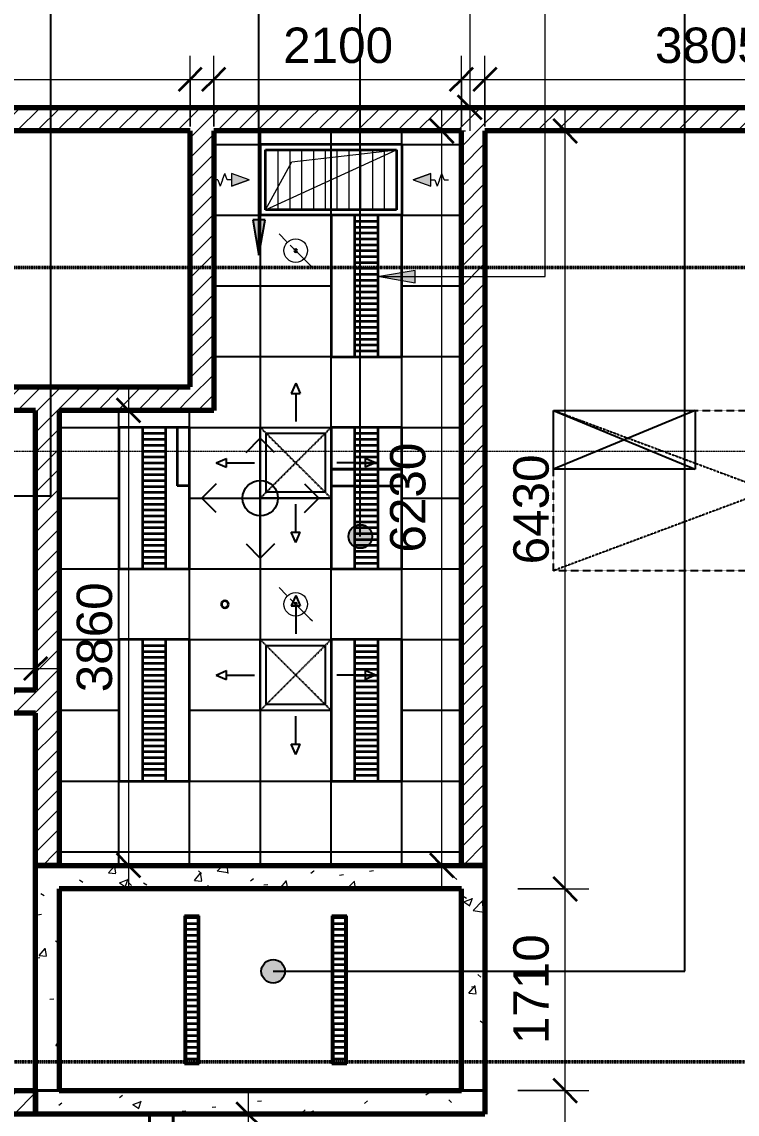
# Model space of a CAD drawing. Header units: millimetres. Extents: x -726048 to -647426, y -20687 to 18995.
# Drawn here: x -696919 to -690854, y -2041 to 7224 of the extents above; entities that cross this region are included whole.
import ezdxf

# ---------------------------------------------------------------- set-up
doc = ezdxf.new("R2010")
doc.units = ezdxf.units.MM
for name, pattern in [('DPA_Grid _ Level 100', [10, 5.5, -1.6, 1.3, -1.6]), ('DPA_Overhead 100', [2.75, 1.75, -1]), ('Hidden', [7.2, 4.7, -2.5]), ('IMPORT-HR', [371.1242, 91.1334, -1.46606, 0, -42.10612, 236.41862, 0])]:
    doc.linetypes.add(name, pattern=pattern)
for name, color, linetype, lineweight in [('_ _ A-DETL-OPENING', 1, 'Continuous', 25), ('A-ANNO-DIMS', 1, 'Continuous', 9), ('A-ANNO-DIMS-100', 1, 'Continuous', 9), ('A-ANNO-NOTE', 3, 'Continuous', 25), ('A-CLNG', 2, 'Continuous', 9), ('A-CLNG-PATT', 2, 'Continuous', 9), ('A-DETL-GENF', 2, 'Continuous', 35), ('A-FLOR-E', 2, 'Continuous', 35), ('A-FLOR-OVHD', 2, 'DPA_Overhead 100', 25), ('A-ROOM-IDEN', 3, 'Continuous', 25), ('A-WALL', 5, 'Continuous', 35), ('A-WALL-PATT', 1, 'Continuous', 35), ('E-FIRE', 2, 'Continuous', 35), ('E-LITE-EQPM', 2, 'Continuous', 35), ('F-SPRN', 2, 'Continuous', 35), ('G-ANNO-SECL', 3, 'Continuous', 9), ('G-ANNO-TEXT', 3, 'Continuous', 9), ('G-IMPT', 8, 'Continuous', 35), ('M-HVAC-CDFF', 2, 'Continuous', 35), ('S-GRID', 251, 'Continuous', 9), ('WALL-E', 2, 'Continuous', 35)]:
    doc.layers.add(name, color=color, linetype=linetype, lineweight=lineweight)
doc.styles.add('Arial_2', font='arial.ttf', dxfattribs={"height": 300})
doc.dimstyles.new('DPA-DIM-3_0_T-T', dxfattribs={"dimscale": 304.8, "dimtxt": 306.07782, "dimasz": 0.656168, "dimexe": 0.656168, "dimexo": 0.0625, "dimgap": 0.164042, "dimtad": 1, "dimdec": 0, "dimzin": 0, "dimdsep": 46, "dimtxsty": 'Arial_2', "dimblk1": 'OBLIQUE', "dimblk2": 'OBLIQUE', "dimsah": 1, "dimcen": 0.09, "dimdle": 0.656168, "dimadec": 8, "dimazin": 0, "dimtfac": 1, "dimtdec": 4, "dimtix": 1, "dimtmove": 0, "dimatfit": 3, "dimfxl": 1.312336, "dimfxlon": 1, "dimtvp": 1, "dimtolj": 1, "dimtzin": 0, "dimarcsym": 2})
pattern_1 = [(50, (0, 0), (728.7365, -63.7558), [76.2, -838.2]), (355, (0, 0), (-140.9716, 764.2276), [60.96, -670.56]), (100.451, (60.7, -5.3), (587.77, 700.46675), [64.76, -712.36]), (46.184, (0, 203.2), (1084.3162, -168.171), [114.3, -1257.3]), (96.636, (90.4, 189.2), (949.6099, 989.7098), [97.14, -1068.54]), (351.184, (0, 203.2), (949.6206, 989.7012), [91.44, -1005.84]), (21, (101.6, 152.4), (606.45787, -409.06057), [76.2, -838.2]), (326, (101.6, 152.4), (247.20834, 736.7529), [60.96, -670.56]), (71.451, (152.14, 118.3), (853.66825, 327.6855), [64.76, -712.36]), (37.5, (0, 0), (12.35469, 338.22012), [33.528, -628.904, 33.528, -647.192, -673.1]), (37.5, (0, 0), (12.35469, 338.22012), [-1343.152, 33.528, -639.572]), (7.5, (0, 0), (267.27887, 400.72213), [33.528, -354.584, 33.528, -613.664, -256.54]), (7.5, (0, 0), (267.27887, 400.72213), [-1035.304, 33.528, -223.012]), (327.5, (-226.57, 0), (542.36333, -22.91534), [33.528, -220.472, 33.528, -758.952, -1051.56]), (327.5, (-226.57, 0), (542.36333, -22.91534), [-1046.48, 33.528, -1018.032]), (317.5, (-328.17, 0), (592.51696, 101.7071), [33.528, -296.672, 33.528, -492.76, -746.76]), (317.5, (-328.17, 0), (592.51696, 101.7071), [-856.488, 33.528, -713.232])]
pattern_2 = [(45, (0, 0), (-84.852814, 84.852814), [])]

# ---------------------------------------------------------------- blocks, each defined once
blk = doc.blocks.new('ACM_ECS_RAGR_Return Air Grille - Rectangular - 600x1200-18491728-4253-01 ENLARGED CONCOURSE LEVEL - REFLECTED CEILING PLAN - SHEET 4')
at = {"layer": 'M-HVAC-CDFF'}
for points in [[(-845, -54.6), (-695, 0), (-845, 54.6)], [(845, -54.6), (845, 54.6), (695, 0)]]:
    blk.add_hatch(color=256, dxfattribs=at).paths.add_polyline_path(points)
at = {"layer": 'A-DETL-GENF', "lineweight": 9}
for p, q in [((-450, 255), (-450, -255)), ((-350, 255), (-350, -255)), ((-250, 255), (-250, -255)), ((-150, 255), (-150, -255)), ((-50, 255), (-50, -255)), ((50, 255), (50, -255)), ((150, 255), (150, -255)), ((250, 255), (250, -255)), ((350, 255), (350, -255)), ((450, 255), (450, -255)), ((-959.7, 0), (-995, 0)), ((-920, 0), (-900.1, 54.6)), ((-880.3, 0), (-900.1, 54.6)), ((-695, 0), (-845, 54.6)), ((-845, 54.6), (-845, -54.6)), ((-695, 0), (-845, 54.6)), ((-845, 54.6), (-845, -54.6)), ((845, 54.6), (695, 0)), ((695, 0), (845, 54.6)), ((695, 0), (845, -54.6)), ((695, 0), (845, -54.6)), ((845, -54.6), (845, 54.6)), ((845, -54.6), (845, 54.6)), ((845, 0), (880.3, 0)), ((880.3, 0), (900.1, -54.6)), ((920, 0), (900.1, -54.6)), ((920, 0), (939.9, 54.6)), ((959.7, 0), (939.9, 54.6)), ((959.7, 0), (995, 0)), ((-959.7, 0), (-939.9, -54.6)), ((-920, 0), (-939.9, -54.6)), ((-845, 0), (-880.3, 0)), ((-845, -54.6), (-695, 0)), ((-695, 0), (-845, -54.6))]:
    blk.add_line(p, q, dxfattribs=at)
at = {"layer": 'M-HVAC-CDFF'}
for p, q in [((600, 300), (-600, 300)), ((-600, 300), (-600, -300)), ((600, 300), (600, -300)), ((-555, -255), (-555, 255)), ((-555, 255), (555, 255)), ((555, 255), (555, -255)), ((555, -255), (-555, -255)), ((600, -300), (-600, -300))]:
    blk.add_line(p, q, dxfattribs=at)
at = {"layer": 'M-HVAC-CDFF', "lineweight": 9}
for p, q in [((-555, -255), (555, 255)), ((-333, 153), (555, 255)), ((-555, -255), (-333, 153))]:
    blk.add_line(p, q, dxfattribs=at)
blk = doc.blocks.new('L6 - Ceiling Recessed Modular LED Tube - DPA_1195L x 595W x 85H - 36W_AR-18526855-4253-01 ENLARGED CONCOURSE LEVEL - REFLECTED CEILING PLAN - SHEET 4')
at = {"layer": 'E-LITE-EQPM'}
for p, q in [((-600, -600), (-600, 0)), ((-600, 0), (600, 0)), ((-600, -600), (-600, 0)), ((-600, 0), (600, 0)), ((600, 0), (600, -600)), ((600, 0), (600, -600)), ((-600, -200), (600, -200)), ((-550, -200), (-550, -400)), ((-500, -200), (-500, -400)), ((-450, -200), (-450, -400)), ((-400, -200), (-400, -400)), ((-350, -200), (-350, -400)), ((-300, -200), (-300, -400)), ((-250, -200), (-250, -400)), ((-200, -200), (-200, -400)), ((-150, -200), (-150, -400)), ((-100, -200), (-100, -400)), ((-100, -200), (-100, -400)), ((-50, -200), (-50, -400)), ((0, -200), (0, -400)), ((50, -200), (50, -400)), ((100, -200), (100, -400)), ((150, -200), (150, -400)), ((200, -200), (200, -400)), ((250, -200), (250, -400)), ((300, -200), (300, -400)), ((350, -200), (350, -400)), ((400, -200), (400, -400)), ((450, -200), (450, -400)), ((500, -200), (500, -400)), ((550, -200), (550, -400)), ((600, -400), (-600, -400)), ((600, -600), (-600, -600)), ((600, -600), (-600, -600))]:
    blk.add_line(p, q, dxfattribs=at)
blk = doc.blocks.new('ACM_FPS_SPRK_Sprinkler Heat Cut Off - Drawing1_dwg_exposed spk-18530779-4253-01 ENLARGED CONCOURSE LEVEL - REFLECTED CEILING PLAN - SHEET 4')
at = {"layer": 'G-IMPT', "lineweight": 9}
blk.add_circle((0, 0), 100, dxfattribs=at)
blk = doc.blocks.new('ACM_FPS_SPRK_Sprinkler Heat Cut Off - Drawing1_dwg-18530778-4253-01 ENLARGED CONCOURSE LEVEL - REFLECTED CEILING PLAN - SHEET 4')
at = {"layer": 'G-IMPT', "linetype": 'IMPORT-HR', "lineweight": 9}
blk.add_line((3394.3, 2931.2), (3677.1, 2648.4), dxfattribs=at)
at = {"rotation": 179.9974120342029}
blk.add_blockref('ACM_FPS_SPRK_Sprinkler Heat Cut Off - Drawing1_dwg_exposed spk-18530779-4253-01 ENLARGED CONCOURSE LEVEL - REFLECTED CEILING PLAN - SHEET 4', (3535.7, 2789.8), dxfattribs=at)
blk = doc.blocks.new('ACM_FPS_SPRK_Sprinkler Heat Cut Off - FDS_SPR_ACM_Sprinkler Head-18530782-4253-01 ENLARGED CONCOURSE LEVEL - REFLECTED CEILING PLAN - SHEET 4')
at = {"layer": 'F-SPRN'}
for start, end in [(0, 180), (180, 360)]:
    blk.add_arc((0, 0), 10, start, end, dxfattribs=at)
blk.add_blockref('ACM_FPS_SPRK_Sprinkler Heat Cut Off - Drawing1_dwg-18530778-4253-01 ENLARGED CONCOURSE LEVEL - REFLECTED CEILING PLAN - SHEET 4', (-3535.7, -2789.8))
blk = doc.blocks.new('ACM_FPS_SMOK_Smoke Detector_At Ceiling - Smoke Detector at Ceiling-18534273-4253-01 ENLARGED CONCOURSE LEVEL - REFLECTED CEILING PLAN - SHEET 4')
at = {"layer": 'E-FIRE'}
for start, end in [(360, 180), (180, 360)]:
    blk.add_arc((0, 0), 30, start, end, dxfattribs=at)
blk = doc.blocks.new('ACM_Generic Rect_Ceiling Deflection - Transfer Air 600x600-18522354-4253-01 ENLARGED CONCOURSE LEVEL - REFLECTED CEILING PLAN - SHEET 4')
at = {"layer": 'M-HVAC-CDFF', "lineweight": 25}
for p, q in [((0, 675.4), (-37.1, 588)), ((0, 675.4), (37.1, 588)), ((-37.1, 588), (37.1, 588)), ((0, 588), (0, 350)), ((-300, -300), (-300, 300)), ((-300, 300), (300, 300)), ((-300, -300), (-300, 300)), ((-300, 300), (300, 300)), ((300, 300), (300, -300)), ((300, 300), (300, -300)), ((300, -300), (300, 300)), ((-250, -250), (-250, 250)), ((-250, 250), (250, 250)), ((250, 250), (250, -250)), ((-675.4, 0), (-588, 37.1)), ((-675.4, 0), (-588, -37.1)), ((-588, -37.1), (-588, 37.1)), ((-588, 0), (-350, 0)), ((588, 37.1), (588, -37.1)), ((675.4, 0), (588, 37.1)), ((588, 0), (350, 0)), ((675.4, 0), (588, -37.1)), ((250, -250), (-250, -250)), ((300, -300), (-300, -300)), ((300, -300), (-300, -300)), ((0, -588), (0, -350)), ((-37.1, -588), (37.1, -588)), ((0, -675.4), (-37.1, -588)), ((0, -675.4), (37.1, -588))]:
    blk.add_line(p, q, dxfattribs=at)
at = {"layer": 'M-HVAC-CDFF', "linetype": 'Hidden', "lineweight": 25}
for p, q in [((-300, 300), (300, -300)), ((-300, -300), (300, 300))]:
    blk.add_line(p, q, dxfattribs=at)
blk = doc.blocks.new('DPA_AR_LIGHTING_L4 - Standart-18554445-4253-01 ENLARGED CONCOURSE LEVEL - REFLECTED CEILING PLAN - SHEET 4')
at = {"layer": 'E-LITE-EQPM'}
for p, q in [((127.3, -170.9), (127.3, -45.9)), ((127.3, -45.9), (1384.3, -45.9)), ((1381.3, -48.9), (130.3, -48.9)), ((130.3, -48.9), (130.3, -167.9)), ((130.3, -167.9), (130.3, -48.9)), ((130.3, -48.9), (1381.3, -48.9)), ((1374.3, -55.9), (137.3, -55.9)), ((137.3, -160.9), (137.3, -55.9)), ((142.3, -55.9), (142.3, -160.9)), ((192.3, -55.9), (192.3, -160.9)), ((242.3, -55.9), (242.3, -160.9)), ((292.3, -55.9), (292.3, -160.9)), ((342.3, -55.9), (342.3, -160.9)), ((392.3, -55.9), (392.3, -160.9)), ((442.3, -55.9), (442.3, -160.9)), ((492.3, -55.9), (492.3, -160.9)), ((542.3, -55.9), (542.3, -160.9)), ((592.3, -55.9), (592.3, -160.9)), ((642.3, -55.9), (642.3, -160.9)), ((692.3, -55.9), (692.3, -160.9)), ((742.3, -55.9), (742.3, -160.9)), ((792.3, -55.9), (792.3, -160.9)), ((842.3, -55.9), (842.3, -160.9)), ((892.3, -55.9), (892.3, -160.9)), ((942.3, -55.9), (942.3, -160.9)), ((992.3, -55.9), (992.3, -160.9)), ((1042.3, -55.9), (1374.3, -55.9)), ((1042.3, -55.9), (1042.3, -160.9)), ((1092.3, -55.9), (1092.3, -160.9)), ((1142.3, -55.9), (1142.3, -160.9)), ((1192.3, -55.9), (1192.3, -160.9)), ((1242.3, -55.9), (1242.3, -160.9)), ((1292.3, -55.9), (1292.3, -160.9)), ((1342.3, -55.9), (1342.3, -160.9)), ((1374.3, -55.9), (1374.3, -160.9)), ((1381.3, -167.9), (1381.3, -48.9)), ((1381.3, -48.9), (1381.3, -167.9)), ((1384.3, -45.9), (1384.3, -170.9)), ((1384.3, -170.9), (127.3, -170.9)), ((130.3, -167.9), (1381.3, -167.9)), ((1381.3, -167.9), (130.3, -167.9)), ((1374.3, -160.9), (137.3, -160.9))]:
    blk.add_line(p, q, dxfattribs=at)
blk = doc.blocks.new('DIMBLOCK22-4253-01 ENLARGED CONCOURSE LEVEL - REFLECTED CEILING PLAN - SHEET 4')
at = {"layer": 'A-ANNO-DIMS-100'}
for p, q in [((-693357.9, -131), (-693357.9, 6499)), ((-693757.9, 6299), (-693157.9, 6299)), ((-693357.9, 6299), (-693757.9, 6299)), ((-693757.9, 69), (-693157.9, 69)), ((-693357.9, 69), (-693757.9, 69))]:
    blk.add_line(p, q, dxfattribs=at)
at = {"layer": 'A-ANNO-DIMS-100', "lineweight": 35}
for p, q in [((-693357.9, 6299), (-693457.9, 6399)), ((-693357.9, 6299), (-693257.9, 6199)), ((-693357.9, 69), (-693457.9, 169)), ((-693357.9, 69), (-693257.9, -31))]:
    blk.add_line(p, q, dxfattribs=at)
at = {"layer": 'A-ANNO-DIMS-100', "color": 0, "insert": (-693797.3, 2722.5), "char_height": 300, "width": 1107.531, "attachment_point": 1, "rotation": 90, "line_spacing_factor": 0.941778, "style": 'Arial_2'}
blk.add_mtext('6230', dxfattribs=at)
blk = doc.blocks.new('_Oblique')
at = {"color": 0, "linetype": 'ByBlock', "lineweight": -2}
blk.add_line((-0.5, -0.5), (0.5, 0.5), dxfattribs=at)
blk = doc.blocks.new('DIMBLOCK23-4253-01 ENLARGED CONCOURSE LEVEL - REFLECTED CEILING PLAN - SHEET 4')
at = {"layer": 'A-ANNO-DIMS-100'}
for p, q in [((-694999.4, -1841), (-694999.4, -9623)), ((-694599.4, -2041), (-695199.4, -2041)), ((-694999.4, -2041), (-694599.4, -2041)), ((-694599.4, -9423), (-695199.4, -9423)), ((-694999.4, -9423), (-694599.4, -9423))]:
    blk.add_line(p, q, dxfattribs=at)
at = {"layer": 'A-ANNO-DIMS-100', "lineweight": 35}
for p, q in [((-694999.4, -2041), (-695099.4, -1941)), ((-694999.4, -2041), (-694899.4, -2141)), ((-694999.4, -9423), (-695099.4, -9323)), ((-694999.4, -9423), (-694899.4, -9523))]:
    blk.add_line(p, q, dxfattribs=at)
at = {"layer": 'A-ANNO-DIMS-100', "color": 0, "insert": (-695438.9, -6193.5), "char_height": 300, "width": 1107.531, "attachment_point": 1, "rotation": 90, "line_spacing_factor": 0.941778, "style": 'Arial_2'}
blk.add_mtext('7382', dxfattribs=at)
blk = doc.blocks.new('DIMBLOCK33-4253-01 ENLARGED CONCOURSE LEVEL - REFLECTED CEILING PLAN - SHEET 4')
at = {"layer": 'A-ANNO-DIMS-100'}
for p, q in [((-692992.4, 6336.1), (-692992.4, 6936.1)), ((-689187.4, 6336.1), (-689187.4, 6936.1)), ((-693192.4, 6736.1), (-688987.4, 6736.1)), ((-692992.4, 6736.1), (-692992.4, 6336.1)), ((-689187.4, 6736.1), (-689187.4, 6336.1))]:
    blk.add_line(p, q, dxfattribs=at)
at = {"layer": 'A-ANNO-DIMS-100', "lineweight": 35}
for p, q in [((-692992.4, 6736.1), (-692892.4, 6836.1)), ((-689187.4, 6736.1), (-689087.4, 6836.1)), ((-692992.4, 6736.1), (-693092.4, 6636.1)), ((-689187.4, 6736.1), (-689287.4, 6636.1))]:
    blk.add_line(p, q, dxfattribs=at)
at = {"layer": 'A-ANNO-DIMS-100', "color": 0, "insert": (-691551.3, 7175.6), "char_height": 300, "width": 1107.531, "attachment_point": 1, "line_spacing_factor": 0.941778, "style": 'Arial_2'}
blk.add_mtext('3805', dxfattribs=at)
blk = doc.blocks.new('DIMBLOCK42-4253-01 ENLARGED CONCOURSE LEVEL - REFLECTED CEILING PLAN - SHEET 4')
at = {"layer": 'A-ANNO-DIMS-100'}
for p, q in [((-700057.4, 2139.3), (-700057.4, 1539.3)), ((-700057.4, 1739.3), (-700057.4, 2139.3)), ((-696802.4, 2139.3), (-696802.4, 1539.3)), ((-696802.4, 1739.3), (-696802.4, 2139.3)), ((-700257.4, 1739.3), (-696602.4, 1739.3))]:
    blk.add_line(p, q, dxfattribs=at)
at = {"layer": 'A-ANNO-DIMS-100', "lineweight": 35}
for p, q in [((-700057.4, 1739.3), (-699957.4, 1839.3)), ((-696802.4, 1739.3), (-696702.4, 1839.3)), ((-700057.4, 1739.3), (-700157.4, 1639.3)), ((-696802.4, 1739.3), (-696902.4, 1639.3))]:
    blk.add_line(p, q, dxfattribs=at)
at = {"layer": 'A-ANNO-DIMS-100', "color": 0, "insert": (-698891.3, 2178.8), "char_height": 300, "width": 1107.531, "attachment_point": 1, "line_spacing_factor": 0.941778, "style": 'Arial_2'}
blk.add_mtext('3255', dxfattribs=at)
blk = doc.blocks.new('DIMBLOCK43-4253-01 ENLARGED CONCOURSE LEVEL - REFLECTED CEILING PLAN - SHEET 4')
at = {"layer": 'A-ANNO-DIMS-100'}
for p, q in [((-700057.4, 6336.1), (-700057.4, 6936.1)), ((-695492.4, 6336.1), (-695492.4, 6936.1)), ((-700257.4, 6736.1), (-695292.4, 6736.1)), ((-700057.4, 6736.1), (-700057.4, 6336.1)), ((-695492.4, 6736.1), (-695492.4, 6336.1))]:
    blk.add_line(p, q, dxfattribs=at)
at = {"layer": 'A-ANNO-DIMS-100', "lineweight": 35}
for p, q in [((-700057.4, 6736.1), (-699957.4, 6836.1)), ((-695492.4, 6736.1), (-695392.4, 6836.1)), ((-700057.4, 6736.1), (-700157.4, 6636.1)), ((-695492.4, 6736.1), (-695592.4, 6636.1))]:
    blk.add_line(p, q, dxfattribs=at)
at = {"layer": 'A-ANNO-DIMS-100', "color": 0, "insert": (-698236.3, 7175.6), "char_height": 300, "width": 1107.531, "attachment_point": 1, "line_spacing_factor": 0.941778, "style": 'Arial_2'}
blk.add_mtext('4565', dxfattribs=at)
blk = doc.blocks.new('DIMBLOCK44-4253-01 ENLARGED CONCOURSE LEVEL - REFLECTED CEILING PLAN - SHEET 4')
at = {"layer": 'A-ANNO-DIMS-100'}
for p, q in [((-693121.9, 9479), (-693121.9, 6299)), ((-692721.9, 9279), (-693321.9, 9279)), ((-693121.9, 9279), (-692721.9, 9279)), ((-692721.9, 6499), (-693321.9, 6499)), ((-693121.9, 6499), (-692721.9, 6499))]:
    blk.add_line(p, q, dxfattribs=at)
at = {"layer": 'A-ANNO-DIMS-100', "lineweight": 35}
for p, q in [((-693121.9, 9279), (-693221.9, 9379)), ((-693121.9, 9279), (-693021.9, 9179)), ((-693121.9, 6499), (-693221.9, 6599)), ((-693121.9, 6499), (-693021.9, 6399))]:
    blk.add_line(p, q, dxfattribs=at)
at = {"layer": 'A-ANNO-DIMS-100', "color": 0, "insert": (-693561.3, 7427.5), "char_height": 300, "width": 1107.531, "attachment_point": 1, "rotation": 90, "line_spacing_factor": 0.941778, "style": 'Arial_2'}
blk.add_mtext('2780', dxfattribs=at)
blk = doc.blocks.new('DIMBLOCK45-4253-01 ENLARGED CONCOURSE LEVEL - REFLECTED CEILING PLAN - SHEET 4')
at = {"layer": 'A-ANNO-DIMS-100', "lineweight": 35}
for p, q in [((-692312.5, -1841), (-692412.5, -1741)), ((-692312.5, -1841), (-692212.5, -1941)), ((-692312.5, -9423), (-692412.5, -9323)), ((-692312.5, -9423), (-692212.5, -9523))]:
    blk.add_line(p, q, dxfattribs=at)
at = {"layer": 'A-ANNO-DIMS-100'}
for p, q in [((-692712.5, -1841), (-692112.5, -1841)), ((-692312.5, -1841), (-692712.5, -1841)), ((-692312.5, -9623), (-692312.5, -1841)), ((-692712.5, -9423), (-692112.5, -9423)), ((-692312.5, -9423), (-692712.5, -9423))]:
    blk.add_line(p, q, dxfattribs=at)
at = {"layer": 'A-ANNO-DIMS-100', "color": 0, "insert": (-692752, -6093.5), "char_height": 300, "width": 1107.531, "attachment_point": 1, "rotation": 90, "line_spacing_factor": 0.941778, "style": 'Arial_2'}
blk.add_mtext('7582', dxfattribs=at)
blk = doc.blocks.new('DIMBLOCK46-4253-01 ENLARGED CONCOURSE LEVEL - REFLECTED CEILING PLAN - SHEET 4')
at = {"layer": 'A-ANNO-DIMS-100', "lineweight": 35}
for p, q in [((-692312.5, -131), (-692412.5, -31)), ((-692312.5, -131), (-692212.5, -231)), ((-692312.5, -1841), (-692412.5, -1741)), ((-692312.5, -1841), (-692212.5, -1941))]:
    blk.add_line(p, q, dxfattribs=at)
at = {"layer": 'A-ANNO-DIMS-100'}
for p, q in [((-692712.5, -131), (-692112.5, -131)), ((-692312.5, -131), (-692712.5, -131)), ((-692312.5, -1841), (-692312.5, -131)), ((-692712.5, -1841), (-692112.5, -1841)), ((-692312.5, -1841), (-692712.5, -1841))]:
    blk.add_line(p, q, dxfattribs=at)
at = {"layer": 'A-ANNO-DIMS-100', "color": 0, "insert": (-692752, -1447.5), "char_height": 300, "width": 1107.531, "attachment_point": 1, "rotation": 90, "line_spacing_factor": 0.941778, "style": 'Arial_2'}
blk.add_mtext('1710', dxfattribs=at)
blk = doc.blocks.new('DIMBLOCK47-4253-01 ENLARGED CONCOURSE LEVEL - REFLECTED CEILING PLAN - SHEET 4')
at = {"layer": 'A-ANNO-DIMS-100'}
for p, q in [((-692312.5, -131), (-692312.5, 6499)), ((-692712.5, 6299), (-692112.5, 6299)), ((-692312.5, 6299), (-692712.5, 6299)), ((-692712.5, -131), (-692112.5, -131)), ((-692312.5, -131), (-692712.5, -131))]:
    blk.add_line(p, q, dxfattribs=at)
at = {"layer": 'A-ANNO-DIMS-100', "lineweight": 35}
for p, q in [((-692312.5, 6299), (-692412.5, 6399)), ((-692312.5, 6299), (-692212.5, 6199)), ((-692312.5, -131), (-692412.5, -31)), ((-692312.5, -131), (-692212.5, -231))]:
    blk.add_line(p, q, dxfattribs=at)
at = {"layer": 'A-ANNO-DIMS-100', "color": 0, "insert": (-692752, 2622.5), "char_height": 300, "width": 1107.531, "attachment_point": 1, "rotation": 90, "line_spacing_factor": 0.941778, "style": 'Arial_2'}
blk.add_mtext('6430', dxfattribs=at)
blk = doc.blocks.new('DIMBLOCK71-4253-01 ENLARGED CONCOURSE LEVEL - REFLECTED CEILING PLAN - SHEET 4')
at = {"layer": 'A-ANNO-DIMS-100'}
for p, q in [((-695292.4, 6336.1), (-695292.4, 6936.1)), ((-693192.4, 6336.1), (-693192.4, 6936.1)), ((-695492.4, 6736.1), (-692992.4, 6736.1)), ((-695292.4, 6736.1), (-695292.4, 6336.1)), ((-693192.4, 6736.1), (-693192.4, 6336.1))]:
    blk.add_line(p, q, dxfattribs=at)
at = {"layer": 'A-ANNO-DIMS-100', "lineweight": 35}
for p, q in [((-695292.4, 6736.1), (-695192.4, 6836.1)), ((-693192.4, 6736.1), (-693092.4, 6836.1)), ((-695292.4, 6736.1), (-695392.4, 6636.1)), ((-693192.4, 6736.1), (-693292.4, 6636.1))]:
    blk.add_line(p, q, dxfattribs=at)
at = {"layer": 'A-ANNO-DIMS-100', "color": 0, "insert": (-694703.8, 7175.6), "char_height": 300, "width": 1107.531, "attachment_point": 1, "line_spacing_factor": 0.941778, "style": 'Arial_2'}
blk.add_mtext('2100', dxfattribs=at)
blk = doc.blocks.new('DIMBLOCK79-4253-01 ENLARGED CONCOURSE LEVEL - REFLECTED CEILING PLAN - SHEET 4')
at = {"layer": 'A-ANNO-DIMS-100'}
for p, q in [((-696015, 4129), (-696015, -131)), ((-695615, 3929), (-696215, 3929)), ((-696015, 3929), (-695615, 3929)), ((-695615, 69), (-696215, 69)), ((-696015, 69), (-695615, 69))]:
    blk.add_line(p, q, dxfattribs=at)
at = {"layer": 'A-ANNO-DIMS-100', "lineweight": 35}
for p, q in [((-696015, 3929), (-696115, 4029)), ((-696015, 3929), (-695915, 3829)), ((-696015, 69), (-696115, 169)), ((-696015, 69), (-695915, -31))]:
    blk.add_line(p, q, dxfattribs=at)
at = {"layer": 'A-ANNO-DIMS-100', "color": 0, "insert": (-696454.5, 1537.5), "char_height": 300, "width": 1107.531, "attachment_point": 1, "rotation": 90, "line_spacing_factor": 0.941778, "style": 'Arial_2'}
blk.add_mtext('3860', dxfattribs=at)
blk = doc.blocks.new('DPA_AN_Setting out - Center-8732820-4253-01 ENLARGED CONCOURSE LEVEL - REFLECTED CEILING PLAN - SHEET 4')
at = {"layer": 'A-ANNO-NOTE'}
for p, q in [((-1.206, 3.877), (0, 5.083)), ((1.206, 3.877), (0, 5.083)), ((0, 0), (0, 5.083)), ((-3.744, 1.206), (-4.95, 0)), ((3.744, 1.206), (4.95, 0)), ((-3.744, -1.206), (-4.95, 0)), ((-4.95, 0), (0, 0)), ((4.95, 0), (0, 0)), ((3.744, -1.206), (4.95, 0)), ((0, -5.083), (0, 0)), ((-1.206, -3.877), (0, -5.083)), ((1.206, -3.877), (0, -5.083))]:
    blk.add_line(p, q, dxfattribs=at)
blk.add_circle((0, 0), 1.5, dxfattribs=at)

msp = doc.modelspace()

# ---------------------------------------------------------------- hatches: boundary and pattern name
at = {"layer": 'A-CLNG-PATT', "lineweight": 25}
h = msp.add_hatch(dxfattribs=at)
h.set_pattern_fill('FP_4', color=256, style=0, pattern_type=2)
h.set_pattern_definition([(90, (-694897.4, 3184), (600, -4e-14), []), (0, (-694897.4, 3184), (0, -600), [])])
h.paths.add_polyline_path([(-696602.4, 69), (-693192.4, 69), (-693192.4, 6299), (-695292.4, 6299), (-695292.4, 3929), (-696602.4, 3929), (-696602.4, 169)])
h.paths.add_polyline_path([(-695497.4, 784), (-696097.4, 784), (-696097.4, 1984), (-695497.4, 1984), (-695497.4, 1096.4)])
h.paths.add_polyline_path([(-694297.4, 784), (-694297.4, 1984), (-693697.4, 1984), (-693697.4, 784)])
h.paths.add_polyline_path([(-694297.4, 2584), (-694297.4, 3784), (-693697.4, 3784), (-693697.4, 2584), (-693739.8, 2584)])
h.paths.add_polyline_path([(-695926.4, 2584), (-696097.4, 2584), (-696097.4, 3784), (-695497.4, 3784), (-695497.4, 2584)])
h.paths.add_polyline_path([(-694297.4, 4384), (-694297.4, 5584), (-693697.4, 5584), (-693697.4, 4384), (-693739.8, 4384)])
at = {"layer": 'A-ROOM-IDEN'}
msp.add_hatch(color=256, dxfattribs=at).paths.add_polyline_path([(-694908.6, 5245.5), (-694855.8, 5545.5), (-694961.5, 5545.5)])
h = msp.add_hatch(color=256, dxfattribs=at)
edge = h.paths.add_edge_path()
edge.add_arc((-694049.4, 2859), 100, 0, 360)
h = msp.add_hatch(color=256, dxfattribs=at)
edge = h.paths.add_edge_path()
edge.add_arc((-694788.8, -829), 100, 0, 360)
at = {"layer": 'A-WALL-PATT', "lineweight": 9}
h = msp.add_hatch(dxfattribs=at)
h.set_pattern_fill('FP_2', color=256, style=0, pattern_type=2)
h.set_pattern_definition(pattern_2)
h.paths.add_polyline_path([(-695492.4, 6299), (-695492.4, 6499), (-700357.4, 6499), (-700357.4, 6299), (-695926.4, 6299)])
h.paths.add_polyline_path([(-702357.4, 6299), (-702357.4, 6499), (-705152.4, 6499), (-705152.4, 6299), (-704672.8, 6299)])
h = msp.add_hatch(dxfattribs=at)
h.set_pattern_fill('FP_2', color=256, style=0, pattern_type=2)
h.set_pattern_definition(pattern_2)
h.paths.add_polyline_path([(-694833.1, 6299), (-694492.4, 6299), (-694492.4, 6499), (-695492.4, 6499), (-695492.4, 6299), (-695292.4, 6299)])
h = msp.add_hatch(dxfattribs=at)
h.set_pattern_fill('FP_2', color=256, style=0, pattern_type=2)
h.set_pattern_definition(pattern_2)
h.paths.add_polyline_path([(-693392.4, 6299), (-693392.4, 6499), (-694492.4, 6499), (-694492.4, 6299), (-693739.8, 6299)])
h = msp.add_hatch(dxfattribs=at)
h.set_pattern_fill('FP_2', color=256, style=0, pattern_type=2)
h.set_pattern_definition(pattern_2)
h.paths.add_polyline_path([(-693192.4, 6299), (-693192.4, 6499), (-693392.4, 6499), (-693392.4, 6299)])
h = msp.add_hatch(dxfattribs=at)
h.set_pattern_fill('FP_2', color=256, style=0, pattern_type=2)
h.set_pattern_definition(pattern_2)
h.paths.add_polyline_path([(-670662.4, 6299), (-670462.4, 6299), (-670462.4, 6499), (-693192.4, 6499), (-693192.4, 6299), (-678433.6, 6299)])
h = msp.add_hatch(dxfattribs=at)
h.set_pattern_fill('FP_2', color=256, style=0, pattern_type=2)
h.set_pattern_definition(pattern_2)
h.paths.add_polyline_path([(-695492.4, 3929), (-695292.4, 3929), (-695292.4, 6299), (-695492.4, 6299), (-695492.4, 4129)])
h = msp.add_hatch(dxfattribs=at)
h.set_pattern_fill('FP_2', color=256, style=0, pattern_type=2)
h.set_pattern_definition(pattern_2)
h.paths.add_polyline_path([(-692992.4, 69), (-692992.4, 6299), (-693192.4, 6299), (-693192.4, 69)])
h = msp.add_hatch(dxfattribs=at)
h.set_pattern_fill('FP_2', color=256, style=0, pattern_type=2)
h.set_pattern_definition(pattern_2)
h.paths.add_polyline_path([(-695492.4, 3929), (-695492.4, 4129), (-700057.4, 4129), (-700057.4, 3929), (-695926.4, 3929)])
h = msp.add_hatch(dxfattribs=at)
h.set_pattern_fill('FP_2', color=256, style=0, pattern_type=2)
h.set_pattern_definition(pattern_2)
h.paths.add_polyline_path([(-696602.4, 3729), (-696602.4, 3929), (-696802.4, 3929), (-696802.4, 3729)])
h = msp.add_hatch(dxfattribs=at)
h.set_pattern_fill('FP_2', color=256, style=0, pattern_type=2)
h.set_pattern_definition(pattern_2)
h.paths.add_polyline_path([(-696602.4, 2729), (-696602.4, 3729), (-696802.4, 3729), (-696802.4, 2729)])
h = msp.add_hatch(dxfattribs=at)
h.set_pattern_fill('FP_2', color=256, style=0, pattern_type=2)
h.set_pattern_definition(pattern_2)
h.paths.add_polyline_path([(-696602.4, 1169), (-696602.4, 2729), (-696802.4, 2729), (-696802.4, 1169)])
h = msp.add_hatch(dxfattribs=at)
h.set_pattern_fill('FP_2', color=256, style=0, pattern_type=2)
h.set_pattern_definition(pattern_2)
h.paths.add_polyline_path([(-696802.4, 1359), (-696802.4, 1559), (-700057.4, 1559), (-700057.4, 1359), (-698113, 1359)])
h = msp.add_hatch(dxfattribs=at)
h.set_pattern_fill('FP_2', color=256, style=0, pattern_type=2)
h.set_pattern_definition(pattern_2)
h.paths.add_polyline_path([(-696602.4, 169), (-696602.4, 1169), (-696802.4, 1169), (-696802.4, 169)])
h = msp.add_hatch(dxfattribs=at)
h.set_pattern_fill('FP_2', color=256, style=0, pattern_type=2)
h.set_pattern_definition(pattern_2)
h.paths.add_polyline_path([(-696602.4, 69), (-696602.4, 169), (-696802.4, 169), (-696802.4, 69)])
h = msp.add_hatch(dxfattribs=at)
h.set_pattern_fill('FP_1', color=256, style=0, pattern_type=2)
h.set_pattern_definition(pattern_1)
h.paths.add_polyline_path([(-696802.4, -1841), (-696602.4, -1841), (-696602.4, 69), (-696802.4, 69), (-696802.4, -1560.4)])
h = msp.add_hatch(dxfattribs=at)
h.set_pattern_fill('FP_1', color=256, style=0, pattern_type=2)
h.set_pattern_definition(pattern_1)
h.paths.add_polyline_path([(-694442.4, -131), (-694442.4, 69), (-696602.4, 69), (-696602.4, -131), (-695926.4, -131)])
h = msp.add_hatch(dxfattribs=at)
h.set_pattern_fill('FP_1', color=256, style=0, pattern_type=2)
h.set_pattern_definition(pattern_1)
h.paths.add_polyline_path([(-693342.4, -131), (-693342.4, 69), (-694442.4, 69), (-694442.4, -131)])
h = msp.add_hatch(dxfattribs=at)
h.set_pattern_fill('FP_1', color=256, style=0, pattern_type=2)
h.set_pattern_definition(pattern_1)
h.paths.add_polyline_path([(-693192.4, -131), (-693192.4, 69), (-693342.4, 69), (-693342.4, -131)])
h = msp.add_hatch(dxfattribs=at)
h.set_pattern_fill('FP_1', color=256, style=0, pattern_type=2)
h.set_pattern_definition(pattern_1)
h.paths.add_polyline_path([(-693192.4, -1841), (-692992.4, -1841), (-692992.4, 69), (-693192.4, 69), (-693192.4, -1560.4)])
h = msp.add_hatch(dxfattribs=at)
h.set_pattern_fill('FP_2', color=256, style=0, pattern_type=2)
h.set_pattern_definition(pattern_2)
h.paths.add_polyline_path([(-696802.4, -2041), (-696802.4, -1841), (-709552.4, -1841), (-709552.4, -2041), (-698113, -2041)])
h = msp.add_hatch(dxfattribs=at)
h.set_pattern_fill('FP_1', color=256, style=0, pattern_type=2)
h.set_pattern_definition(pattern_1)
h.paths.add_polyline_path([(-692992.4, -2041), (-692992.4, -1841), (-696802.4, -1841), (-696802.4, -2041), (-695926.4, -2041)])
at = {"layer": 'G-ANNO-TEXT'}
msp.add_hatch(color=7, dxfattribs=at).paths.add_polyline_path([(-693885.4, 5063.6), (-693585.4, 5010.7), (-693585.4, 5116.5)])

# ---------------------------------------------------------------- linework, layer by layer
at = {"layer": '_ _ A-DETL-OPENING'}
for p, q in [((-691211.4, 3929), (-692411.4, 3429)), ((-692411.4, 3929), (-691211.4, 3429)), ((-692411.4, 3429), (-692411.4, 3929)), ((-692411.4, 3929), (-691211.4, 3929)), ((-691211.4, 3929), (-691211.4, 3429)), ((-691211.4, 3429), (-692411.4, 3429))]:
    msp.add_line(p, q, dxfattribs=at)
at = {"layer": 'A-CLNG'}
for p, q in [((-693192.4, 6299), (-695292.4, 6299)), ((-695292.4, 6299), (-695292.4, 3929)), ((-695292.4, 3929), (-695292.4, 6299)), ((-695292.4, 6299), (-693192.4, 6299)), ((-693192.4, 69), (-693192.4, 6299)), ((-693192.4, 6299), (-693192.4, 69)), ((-694297.4, 4384), (-694297.4, 5584)), ((-694297.4, 5584), (-693697.4, 5584)), ((-694297.4, 5584), (-694297.4, 4384)), ((-693697.4, 5584), (-694297.4, 5584)), ((-693697.4, 5584), (-693697.4, 4384)), ((-693697.4, 4384), (-693697.4, 5584)), ((-693697.4, 4384), (-694297.4, 4384)), ((-694297.4, 4384), (-693697.4, 4384)), ((-695292.4, 3929), (-696602.4, 3929)), ((-696602.4, 3929), (-696602.4, 69)), ((-696602.4, 3929), (-695292.4, 3929)), ((-696602.4, 69), (-696602.4, 3929)), ((-696097.4, 2584), (-696097.4, 3784)), ((-696097.4, 3784), (-695497.4, 3784)), ((-696097.4, 3784), (-696097.4, 2584)), ((-695497.4, 3784), (-696097.4, 3784)), ((-695497.4, 3784), (-695497.4, 2584)), ((-695497.4, 2584), (-695497.4, 3784)), ((-694297.4, 2584), (-694297.4, 3784)), ((-694297.4, 3784), (-693697.4, 3784)), ((-694297.4, 3784), (-694297.4, 2584)), ((-693697.4, 3784), (-694297.4, 3784)), ((-693697.4, 3784), (-693697.4, 2584)), ((-693697.4, 2584), (-693697.4, 3784)), ((-695497.4, 2584), (-696097.4, 2584)), ((-696097.4, 2584), (-695497.4, 2584)), ((-693697.4, 2584), (-694297.4, 2584)), ((-694297.4, 2584), (-693697.4, 2584)), ((-696097.4, 784), (-696097.4, 1984)), ((-696097.4, 1984), (-695497.4, 1984)), ((-696097.4, 1984), (-696097.4, 784)), ((-695497.4, 1984), (-696097.4, 1984)), ((-695497.4, 1984), (-695497.4, 784)), ((-695497.4, 784), (-695497.4, 1984)), ((-694297.4, 784), (-694297.4, 1984)), ((-694297.4, 1984), (-693697.4, 1984)), ((-694297.4, 1984), (-694297.4, 784)), ((-693697.4, 1984), (-694297.4, 1984)), ((-693697.4, 1984), (-693697.4, 784)), ((-693697.4, 784), (-693697.4, 1984)), ((-695497.4, 784), (-696097.4, 784)), ((-696097.4, 784), (-695497.4, 784)), ((-693697.4, 784), (-694297.4, 784)), ((-694297.4, 784), (-693697.4, 784)), ((-696602.4, 69), (-693192.4, 69)), ((-693192.4, 69), (-696602.4, 69))]:
    msp.add_line(p, q, dxfattribs=at)
at = {"layer": 'A-FLOR-E'}
for p, q in [((-692992.4, 6299), (-684757.4, 6299)), ((-692992.4, -2041), (-692992.4, 6299)), ((-692992.4, 6299), (-692992.4, -2041)), ((-684757.4, 6299), (-692992.4, 6299)), ((-698678.2, 4129), (-695492.4, 4129)), ((-695492.4, 4129), (-698678.2, 4129)), ((-695492.4, 4129), (-698678.2, 4129)), ((-695292.4, 3929), (-695461.4, 3929)), ((-695461.4, 3929), (-695292.4, 3929)), ((-694297.4, 3429), (-693697.4, 3429)), ((-693697.4, 3429), (-694297.4, 3429)), ((-696802.4, -1841), (-696802.4, 69)), ((-696802.4, 69), (-692992.4, 69)), ((-692992.4, 69), (-696802.4, 69)), ((-696802.4, 69), (-696802.4, -1841)), ((-692992.4, 69), (-692992.4, -1841)), ((-692992.4, -1841), (-692992.4, 69)), ((-692992.4, -1841), (-696802.4, -1841)), ((-696802.4, -1841), (-692992.4, -1841)), ((-709552.4, -2041), (-695837.4, -2041)), ((-695837.4, -2041), (-709552.4, -2041)), ((-695837.4, -2041), (-695837.4, -16923)), ((-695837.4, -16923), (-695837.4, -2041)), ((-695637.4, -9423), (-695637.4, -2041)), ((-695637.4, -2041), (-692992.4, -2041)), ((-692992.4, -2041), (-695637.4, -2041)), ((-695637.4, -2041), (-695637.4, -9423))]:
    msp.add_line(p, q, dxfattribs=at)
at = {"layer": 'A-FLOR-OVHD', "color": 8}
for p, q in [((-688761.4, 3929), (-692411.4, 2569)), ((-692411.4, 3929), (-688761.4, 2569)), ((-692411.4, 2569), (-692411.4, 3929)), ((-692411.4, 3929), (-688761.4, 3929)), ((-689211.4, 2569), (-692411.4, 2569))]:
    msp.add_line(p, q, dxfattribs=at)
at = {"layer": 'A-ROOM-IDEN'}
for p, q in [((-694049.4, 2859), (-694049.4, 14145.7)), ((-696672.9, 3203.8), (-696672.9, 12201.3)), ((-691299, -829), (-691299, 12201.3)), ((-694908.6, 5245.5), (-694908.6, 11029.5)), ((-694855.8, 5545.5), (-694961.5, 5545.5)), ((-694961.5, 5545.5), (-694908.6, 5245.5)), ((-694908.6, 5245.5), (-694855.8, 5545.5)), ((-698136, 3203.8), (-696672.9, 3203.8)), ((-694788.8, -829), (-691299, -829))]:
    msp.add_line(p, q, dxfattribs=at)
for centre in [(-694049.4, 2859), (-694788.8, -829)]:
    msp.add_circle(centre, 100, dxfattribs=at)
at = {"layer": 'A-WALL', "color": 7, "lineweight": 70}
for p, q in [((-700357.4, 6499), (-695492.4, 6499)), ((-695492.4, 6499), (-694492.4, 6499)), ((-694492.4, 6499), (-693392.4, 6499)), ((-693392.4, 6499), (-693192.4, 6499)), ((-693192.4, 6499), (-670462.4, 6499)), ((-695492.4, 6299), (-698657.4, 6299)), ((-695492.4, 4129), (-695492.4, 6299)), ((-695292.4, 6299), (-695292.4, 3929)), ((-694492.4, 6299), (-695292.4, 6299)), ((-693392.4, 6299), (-694492.4, 6299)), ((-693192.4, 6299), (-693392.4, 6299)), ((-693192.4, 69), (-693192.4, 6299)), ((-692992.4, 6299), (-692992.4, 69)), ((-689187.4, 6299), (-692992.4, 6299)), ((-700057.4, 4129), (-695492.4, 4129)), ((-696802.4, 3929), (-700057.4, 3929)), ((-696802.4, 3729), (-696802.4, 3929)), ((-695492.4, 3929), (-696602.4, 3929)), ((-696602.4, 3929), (-696602.4, 3729)), ((-695292.4, 3929), (-695492.4, 3929)), ((-696802.4, 2729), (-696802.4, 3729)), ((-696602.4, 3729), (-696602.4, 2729)), ((-696802.4, 1559), (-696802.4, 2729)), ((-696602.4, 2729), (-696602.4, 1169)), ((-700057.4, 1559), (-696802.4, 1559)), ((-696802.4, 1359), (-700057.4, 1359)), ((-696802.4, 1169), (-696802.4, 1359)), ((-696802.4, 169), (-696802.4, 1169)), ((-696602.4, 1169), (-696602.4, 169)), ((-696802.4, 69), (-696802.4, 169)), ((-696602.4, 169), (-696602.4, 69)), ((-696802.4, -1841), (-696802.4, 69)), ((-696802.4, 69), (-696602.4, 69)), ((-696602.4, 69), (-696802.4, 69)), ((-696602.4, 69), (-694442.4, 69)), ((-694442.4, 69), (-693342.4, 69)), ((-693342.4, 69), (-693192.4, 69)), ((-693192.4, 69), (-692992.4, 69)), ((-692992.4, 69), (-693192.4, 69)), ((-692992.4, 69), (-692992.4, -1841)), ((-694442.4, -131), (-696602.4, -131)), ((-696602.4, -131), (-696602.4, -1841)), ((-693342.4, -131), (-694442.4, -131)), ((-693192.4, -131), (-693342.4, -131)), ((-693192.4, -1841), (-693192.4, -131)), ((-700057.4, -1841), (-696802.4, -1841)), ((-696802.4, -2041), (-696802.4, -1841)), ((-696802.4, -1841), (-696802.4, -2041)), ((-696602.4, -1841), (-693192.4, -1841)), ((-692992.4, -1841), (-692992.4, -2041)), ((-696802.4, -2041), (-709552.4, -2041)), ((-692992.4, -2041), (-696802.4, -2041))]:
    msp.add_line(p, q, dxfattribs=at)
at = {"layer": 'G-ANNO-SECL', "linetype": 'DPA_Grid _ Level 100', "lineweight": 50}
for p, q in [((-724221.2, 5139.9), (-670136, 5139.9)), ((-724237.1, -1598.3), (-650372, -1598.3))]:
    msp.add_line(p, q, dxfattribs=at)
at = {"layer": 'G-ANNO-TEXT', "color": 10}
for p, q in [((-692481.8, 5063.6), (-692481.8, 11116.4)), ((-693585.4, 5116.5), (-693885.4, 5063.6)), ((-693585.4, 5010.7), (-693585.4, 5116.5)), ((-693885.4, 5063.6), (-693585.4, 5010.7)), ((-693885.4, 5063.6), (-692481.8, 5063.6))]:
    msp.add_line(p, q, dxfattribs=at)
at = {"layer": 'S-GRID', "linetype": 'DPA_Grid _ Level 100'}
msp.add_line((-652322.4, 3579), (-724648.9, 3579), dxfattribs=at)
at = {"layer": 'WALL-E'}
for p, q in [((-695601.4, 3929), (-695461.4, 3929)), ((-695601.4, 3784), (-695601.4, 3289)), ((-694297.4, 3429), (-693697.4, 3429)), ((-693697.4, 3429), (-694297.4, 3429)), ((-695497.4, 3289), (-695601.4, 3289)), ((-694297.4, 3289), (-693697.4, 3289)), ((-696802.4, 69), (-696802.4, -1941)), ((-696802.4, 69), (-696602.4, 69)), ((-693192.4, 69), (-692992.4, 69)), ((-692992.4, 69), (-692992.4, -1841)), ((-692992.4, -1841), (-692992.4, 69)), ((-692992.4, -1841), (-693192.4, -1841)), ((-692992.4, -2041), (-692992.4, -1841)), ((-692992.4, -1841), (-692992.4, -2041))]:
    msp.add_line(p, q, dxfattribs=at)

# ---------------------------------------------------------------- block references
at = {"layer": 'A-ANNO-NOTE', "xscale": 100, "yscale": 100, "zscale": 100}
msp.add_blockref('DPA_AN_Setting out - Center-8732820-4253-01 ENLARGED CONCOURSE LEVEL - REFLECTED CEILING PLAN - SHEET 4', (-694897.4, 3184), dxfattribs=at)
at = {"layer": 'E-FIRE'}
msp.add_blockref('ACM_FPS_SMOK_Smoke Detector_At Ceiling - Smoke Detector at Ceiling-18534273-4253-01 ENLARGED CONCOURSE LEVEL - REFLECTED CEILING PLAN - SHEET 4', (-695197.4, 2284), dxfattribs=at)
at = {"layer": 'E-LITE-EQPM', "extrusion": (0, 0, -1), "rotation": 270}
for name, p in [('L6 - Ceiling Recessed Modular LED Tube - DPA_1195L x 595W x 85H - 36W_AR-18526855-4253-01 ENLARGED CONCOURSE LEVEL - REFLECTED CEILING PLAN - SHEET 4', (694297.4, 4984)), ('L6 - Ceiling Recessed Modular LED Tube - DPA_1195L x 595W x 85H - 36W_AR-18526855-4253-01 ENLARGED CONCOURSE LEVEL - REFLECTED CEILING PLAN - SHEET 4', (694297.4, 4984)), ('L6 - Ceiling Recessed Modular LED Tube - DPA_1195L x 595W x 85H - 36W_AR-18526855-4253-01 ENLARGED CONCOURSE LEVEL - REFLECTED CEILING PLAN - SHEET 4', (696097.4, 3184)), ('L6 - Ceiling Recessed Modular LED Tube - DPA_1195L x 595W x 85H - 36W_AR-18526855-4253-01 ENLARGED CONCOURSE LEVEL - REFLECTED CEILING PLAN - SHEET 4', (694297.4, 3184)), ('L6 - Ceiling Recessed Modular LED Tube - DPA_1195L x 595W x 85H - 36W_AR-18526855-4253-01 ENLARGED CONCOURSE LEVEL - REFLECTED CEILING PLAN - SHEET 4', (696097.4, 1384)), ('L6 - Ceiling Recessed Modular LED Tube - DPA_1195L x 595W x 85H - 36W_AR-18526855-4253-01 ENLARGED CONCOURSE LEVEL - REFLECTED CEILING PLAN - SHEET 4', (694297.4, 1384)), ('DPA_AR_LIGHTING_L4 - Standart-18554445-4253-01 ENLARGED CONCOURSE LEVEL - REFLECTED CEILING PLAN - SHEET 4', (695585.8, -230.2)), ('DPA_AR_LIGHTING_L4 - Standart-18554445-4253-01 ENLARGED CONCOURSE LEVEL - REFLECTED CEILING PLAN - SHEET 4', (694335.8, -230.2))]:
    msp.add_blockref(name, p, dxfattribs=at)
at = {"layer": 'F-SPRN'}
for p in [(-694597.4, 5284), (-694597.4, 2284)]:
    msp.add_blockref('ACM_FPS_SPRK_Sprinkler Heat Cut Off - FDS_SPR_ACM_Sprinkler Head-18530782-4253-01 ENLARGED CONCOURSE LEVEL - REFLECTED CEILING PLAN - SHEET 4', p, dxfattribs=at)
at = {"layer": 'M-HVAC-CDFF'}
for name, p in [('ACM_ECS_RAGR_Return Air Grille - Rectangular - 600x1200-18491728-4253-01 ENLARGED CONCOURSE LEVEL - REFLECTED CEILING PLAN - SHEET 4', (-694297.4, 5884)), ('ACM_Generic Rect_Ceiling Deflection - Transfer Air 600x600-18522354-4253-01 ENLARGED CONCOURSE LEVEL - REFLECTED CEILING PLAN - SHEET 4', (-694597.4, 3484)), ('ACM_Generic Rect_Ceiling Deflection - Transfer Air 600x600-18522354-4253-01 ENLARGED CONCOURSE LEVEL - REFLECTED CEILING PLAN - SHEET 4', (-694597.4, 1684))]:
    msp.add_blockref(name, p, dxfattribs=at)

# ---------------------------------------------------------------- dimensions: what is measured, and where the dimension line sits
at = {"layer": 'A-ANNO-DIMS'}
for base, p1, p2, override, picture, middle in [((-693121.9, 6499), (-692721.9, 9279), (-692721.9, 6499), {"dimpost": '<>', "dimfxl": 2780}, 'DIMBLOCK44-4253-01 ENLARGED CONCOURSE LEVEL - REFLECTED CEILING PLAN - SHEET 4', (-693325, 7889)), ((-693357.9, 6299), (-693757.9, 69), (-693757.9, 6299), {"dimpost": '<>', "dimfxl": 6230.000256}, 'DIMBLOCK22-4253-01 ENLARGED CONCOURSE LEVEL - REFLECTED CEILING PLAN - SHEET 4', (-693561.1, 3184)), ((-692312.5, 6299), (-692712.5, -131), (-692712.5, 6299), {"dimpost": '<>', "dimfxl": 6430.000256}, 'DIMBLOCK47-4253-01 ENLARGED CONCOURSE LEVEL - REFLECTED CEILING PLAN - SHEET 4', (-692515.8, 3084)), ((-696015, 69), (-695615, 3929), (-695615, 69), {"dimpost": '<>', "dimfxl": 3860}, 'DIMBLOCK79-4253-01 ENLARGED CONCOURSE LEVEL - REFLECTED CEILING PLAN - SHEET 4', (-696218.3, 1999)), ((-692312.5, -131), (-692712.5, -1841), (-692712.5, -131), {"dimpost": '<>', "dimfxl": 1710}, 'DIMBLOCK46-4253-01 ENLARGED CONCOURSE LEVEL - REFLECTED CEILING PLAN - SHEET 4', (-692515.7, -986)), ((-692312.5, -1841), (-692712.5, -9423), (-692712.5, -1841), {"dimpost": '<>', "dimfxl": 7581.997067}, 'DIMBLOCK45-4253-01 ENLARGED CONCOURSE LEVEL - REFLECTED CEILING PLAN - SHEET 4', (-692515.7, -5632)), ((-694999.4, -9423), (-694599.4, -2041), (-694599.4, -9423), {"dimpost": '<>', "dimfxl": 7381.997067}, 'DIMBLOCK23-4253-01 ENLARGED CONCOURSE LEVEL - REFLECTED CEILING PLAN - SHEET 4', (-695202.7, -5732))]:
    dim = msp.add_linear_dim(base=base, p1=p1, p2=p2, angle=90, dimstyle='DPA-DIM-3_0_T-T', override=override, dxfattribs=at)
    dim.commit()
    dim.dimension.update_dxf_attribs({"geometry": picture, "text_midpoint": middle})
for base, p1, p2, override, picture, middle in [((-695492.4, 6736.1), (-700057.4, 6336.1), (-695492.4, 6336.1), {"dimpost": '<>', "dimfxl": 4565}, 'DIMBLOCK43-4253-01 ENLARGED CONCOURSE LEVEL - REFLECTED CEILING PLAN - SHEET 4', (-697774.9, 6939.3)), ((-693192.4, 6736.1), (-695292.4, 6336.1), (-693192.4, 6336.1), {"dimpost": '<>', "dimfxl": 2100}, 'DIMBLOCK71-4253-01 ENLARGED CONCOURSE LEVEL - REFLECTED CEILING PLAN - SHEET 4', (-694242.4, 6939.3)), ((-689187.4, 6736.1), (-692992.4, 6336.1), (-689187.4, 6336.1), {"dimpost": '<>', "dimfxl": 3805.000006}, 'DIMBLOCK33-4253-01 ENLARGED CONCOURSE LEVEL - REFLECTED CEILING PLAN - SHEET 4', (-691089.9, 6939.4)), ((-696802.4, 1739.3), (-700057.4, 2139.3), (-696802.4, 2139.3), {"dimpost": '<>', "dimfxl": 3255}, 'DIMBLOCK42-4253-01 ENLARGED CONCOURSE LEVEL - REFLECTED CEILING PLAN - SHEET 4', (-698429.9, 1942.6))]:
    dim = msp.add_linear_dim(base=base, p1=p1, p2=p2, dimstyle='DPA-DIM-3_0_T-T', override=override, dxfattribs=at)
    dim.commit()
    dim.dimension.update_dxf_attribs({"geometry": picture, "text_midpoint": middle})

doc.saveas('drawing.dxf')
